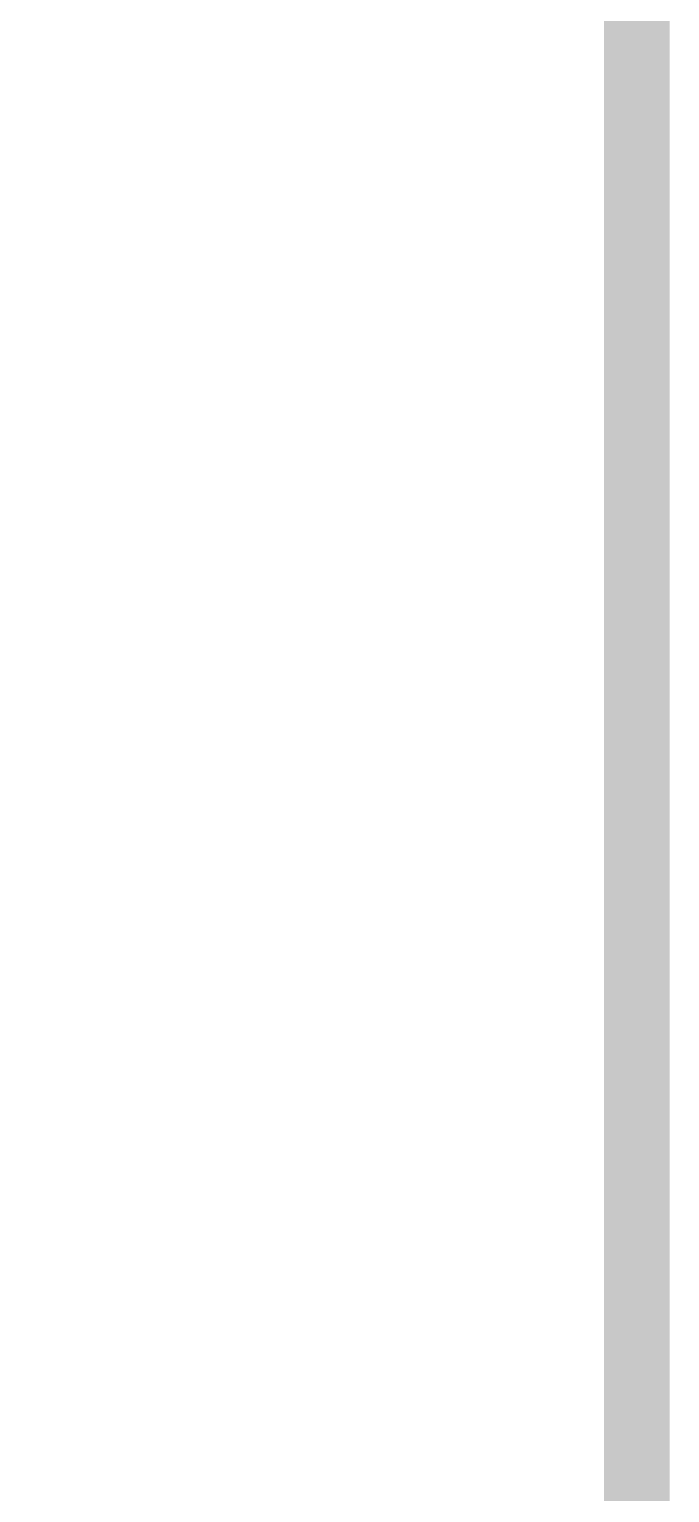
# Model space of a CAD drawing. Header units: millimetres. Extents: x -470 to 125, y -325 to 641.
# Drawn here: x 115.67 to 125.43, y 325.61 to 347.88 of the extents above; entities that cross this region are included whole.
import ezdxf

# ---------------------------------------------------------------- set-up
doc = ezdxf.new("R2010")
doc.units = ezdxf.units.MM
doc.header["$MEASUREMENT"] = 0
doc.layers.add('N2-TEXT02', color=2, linetype='Continuous', lineweight=20)

msp = doc.modelspace()

# ---------------------------------------------------------------- linework, layer by layer
at = {"layer": 'N2-TEXT02', "const_width": 1.000000000000003}
msp.add_lwpolyline([(-469.0741330467644, 220.5259134178286), (124.9258669532356, 220.5259134178286), (124.9258669532356, 640.5259134178286), (-469.0741330467644, 640.5259134178286)], close=True, dxfattribs=at)

doc.saveas('drawing.dxf')
